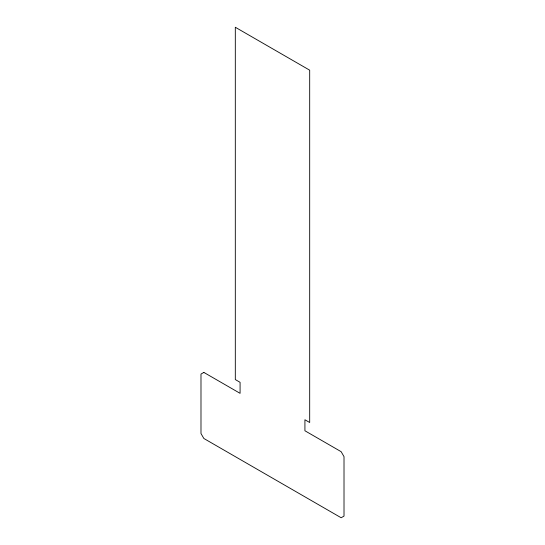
<?xml version="1.0" encoding="UTF-8"?>
<svg xmlns="http://www.w3.org/2000/svg" width="545" height="545" viewBox="0 0 545 545"><rect width="100%" height="100%" fill="white"/><g stroke="black" fill="none" stroke-linecap="round" stroke-linejoin="round"><path stroke-width="0.82" d="M203.85 372.419L200.989 374.068L200.989 433.527L203.85 438.48L341.15 517.75L344.011 516.101L344.011 456.642L341.15 451.689L304.921 430.768L304.921 419.759L309.689 422.511L309.689 70.189L235.311 27.25L235.311 379.572L240.079 382.324L240.079 393.333L203.85 372.419"/></g></svg>
